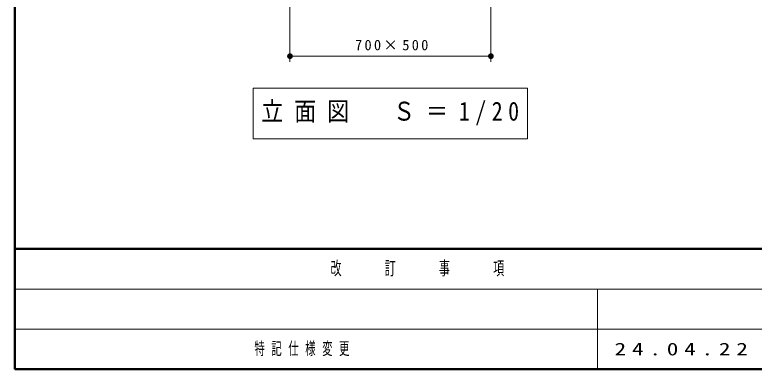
# Model space of a CAD drawing. Units: millimetres on the paper, scale 1:20. Extents: x -385 to 0, y 0 to 267.
# Drawn here: x -385 to -256.2, y 0 to 61.9 of the extents above; entities that cross this region are included whole.
import ezdxf

# ---------------------------------------------------------------- set-up
doc = ezdxf.new("R2010")
doc.units = ezdxf.units.MM
doc.layers.add('LY_1', color=7, linetype='Continuous', lineweight=13)
doc.styles.add('ＭＳ ゴシック', font='')
doc.styles.get('ＭＳ ゴシック').set_extended_font_data('MS Gothic')

# ---------------------------------------------------------------- blocks, each defined once
blk = doc.blocks.new('filled_dot')
at = {"color": 0, "linetype": 'Continuous', "lineweight": -2, "const_width": 1.25}
blk.add_lwpolyline([(-0.625, 0, 1), (0.625, 0, 1)], format="xyb", close=True, dxfattribs=at)

msp = doc.modelspace()

# ---------------------------------------------------------------- linework, layer by layer
at = {"layer": 'LY_1', "lineweight": 50}
for p, q in [((-385, 267), (-385, 0)), ((-385, 21), (0, 21)), ((-385, 0), (0, 0))]:
    msp.add_line(p, q, dxfattribs=at)
at = {"layer": 'LY_1'}
for p, q in [((-337.054, 83.627), (-337.054, 53.627)), ((-302.054, 83.627), (-302.054, 53.627)), ((-302.054, 54.627), (-337.054, 54.627)), ((-343.454, 49.027), (-343.454, 40.227)), ((-295.654, 49.027), (-343.454, 49.027)), ((-295.654, 40.227), (-295.654, 49.027)), ((-343.454, 40.227), (-295.654, 40.227)), ((-385, 14), (-243.5, 14)), ((-283.5, 14), (-283.5, 0)), ((-385, 7), (-243.5, 7))]:
    msp.add_line(p, q, dxfattribs=at)

# ---------------------------------------------------------------- block references
at = {"layer": 'LY_1', "xscale": 0.4, "yscale": 0.4}
msp.add_blockref('filled_dot', (-337.054, 54.627), dxfattribs=at)
at = {"layer": 'LY_1', "xscale": 0.4, "yscale": 0.4, "rotation": 180}
msp.add_blockref('filled_dot', (-302.054, 54.627), dxfattribs=at)

# ---------------------------------------------------------------- texts
at = {"layer": 'LY_1', "style": 'ＭＳ ゴシック'}
for s, insert, char_height, attachment_point in [('\\T1.32;700×500', (-319.134, 55.627), 1.833, 8), ('\\T1.5;\\W0.85;立面図\u3000Ｓ＝1/20', (-342.054, 44.627), 3.299, 4), ('\\T1.64;\\W0.6;改\u3000\u3000訂\u3000\u3000事\u3000\u3000項', (-314.25, 17.5), 2.346, 5), ('\\T1.64;\\W0.6;特記仕様変更', (-343.25, 3.5), 2.199, 4), ('\\T1.5;\\W1.35;24.04.22', (-280.5, 3.5), 2.199, 4)]:
    msp.add_mtext(s, dxfattribs=dict(at, insert=insert, char_height=char_height, attachment_point=attachment_point))

doc.saveas('drawing.dxf')
